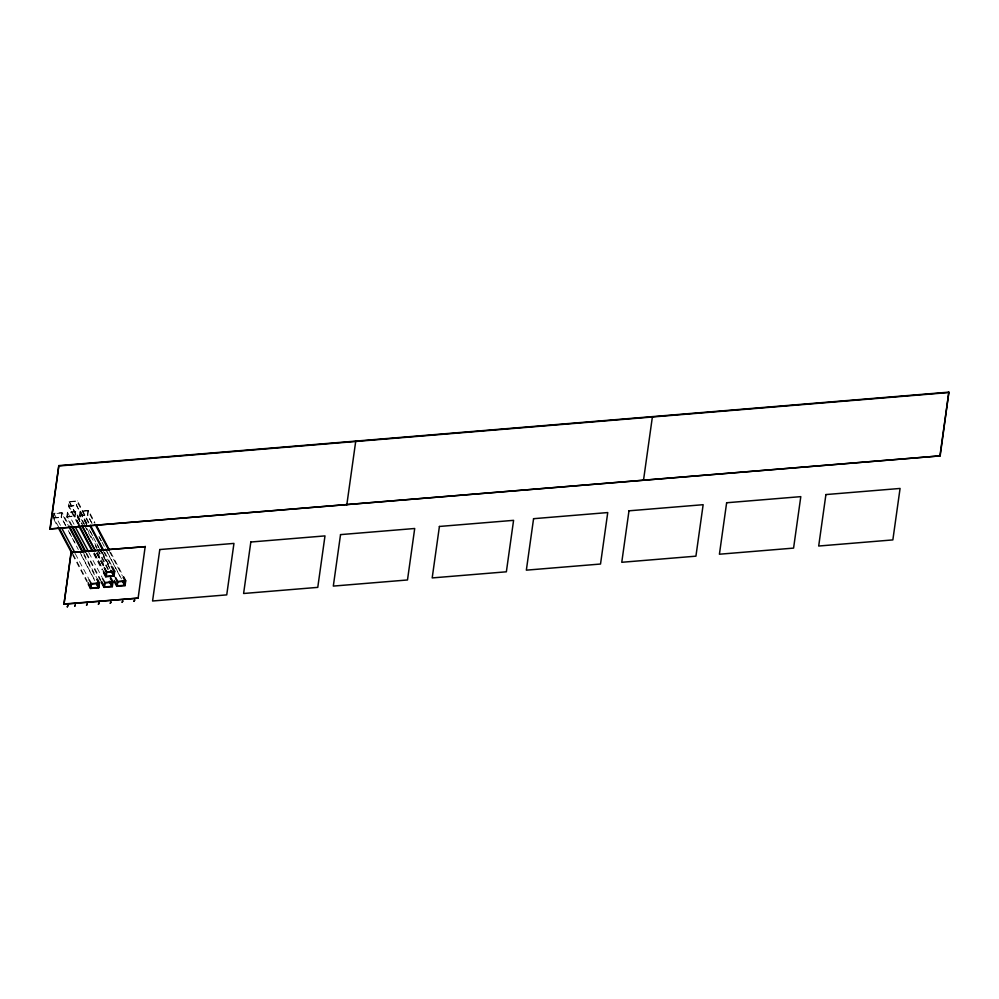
<?xml version="1.0" encoding="UTF-8"?>
<svg xmlns="http://www.w3.org/2000/svg" width="999" height="999" viewBox="0 0 999 999"><rect width="100%" height="100%" fill="white"/><g stroke="black" fill="none" stroke-linecap="round" stroke-linejoin="round"><path stroke-width="0.75" stroke-dasharray="5 3.75" d="M53.359 516.92L53.871 513.299L62.175 512.612L69.343 526.148M58.704 527.172L53.696 517.694L54.258 513.648L61.676 513.036L68.132 525.212M65.41 525.199L61.114 517.082L61.676 513.036M65.797 525.549L61.501 517.432L62.175 512.612M71.041 525.124L66.746 517.007L67.42 512.187L75.724 511.5L82.892 525.024M77.785 523.988L68.469 506.406L69.143 501.585L77.447 500.899L89.635 523.901M72.265 526.048L67.245 516.583L67.807 512.537L75.225 511.925L81.681 524.1M78.996 524.925L68.968 505.981L69.53 501.935L76.948 501.323L88.412 522.964M78.958 524.088L74.663 515.971L75.225 511.925M86.413 524.313L76.386 505.369L76.948 501.323M79.346 524.438L75.05 516.321L75.724 511.5M86.801 524.662L76.773 505.719L77.447 500.899M83.791 524.063L79.483 515.946L80.157 511.126L88.474 510.439L94.917 522.627M97.178 548.001L79.982 515.521L80.557 511.476L87.974 510.864L94.418 523.051M91.696 523.039L87.4 514.91L87.974 510.864M92.095 523.389L87.8 515.259L88.474 510.439M68.968 505.981L76.386 505.369M68.469 506.406L76.773 505.719M53.696 517.694L61.114 517.082M67.245 516.583L74.663 515.971M79.982 515.521L87.4 514.91M53.197 518.119L61.501 517.432M66.746 517.007L75.05 516.321M79.483 515.946L87.8 515.259M110.677 552.397L122.865 575.399M109.465 551.46L122.365 575.824M99.263 536.913L101.411 540.971M102.123 542.332L104.271 546.391M107.143 551.798L121.466 578.858M98.864 536.563L101.011 540.621M105.32 548.738L121.079 578.508M104.683 552.322L111.838 565.846M103.459 551.386L111.339 566.271M80.557 511.476L87.712 525.012M102.048 552.072L109.927 566.957M80.157 511.126L87.325 524.662M101.661 551.723L109.54 566.608M90.385 531.431L93.968 538.186M96.841 543.606L98.988 547.664M99.7 549.013L109.728 567.956M89.286 529.72L98.601 547.315M99.313 548.663L110.065 568.968M97.902 549.363L108.641 569.655M84.503 525.424L90.946 537.599M95.255 545.716L96.678 548.426M97.403 549.775L108.142 570.079M97.228 552.097L105.107 566.982M97.44 553.871L104.608 567.395M69.53 501.935L81.718 524.937M96.766 553.346L103.921 566.883M69.143 501.585L81.319 524.587M96.366 552.996L103.534 566.533M94.393 552.847L102.273 567.732M94.718 553.858L102.597 568.743M94.043 553.334L102.647 569.58M93.544 553.758L102.148 570.004M67.42 512.187L74.263 524.712M88.911 552.772L102.198 577.484M86.588 553.109L100.924 580.182M86.089 553.533L100.424 580.606M83.666 553.209L96.566 577.572M83.891 554.982L96.066 577.984M69.381 532.317L75.112 543.144M79.408 551.261L95.18 581.031M68.282 530.619L78.309 549.562M81.169 554.969L94.78 580.681M53.871 513.299L60.714 525.824M75.362 553.896L88.649 578.596M73.039 554.233L87.363 581.293M53.909 519.468L58.204 527.597M72.54 554.657L86.863 581.718"/><path stroke-width="1.5" d="M49.95 528.958L58.829 465.609L948.863 392.157L940.171 455.869L49.95 528.958L940.171 455.869M50.137 529.32L58.829 465.609M145.205 546.403L138.124 598.139L63.961 604.258L71.029 552.522L145.342 546.665L71.029 552.522M63.961 604.258L71.166 552.784M90.447 588.486L91.121 583.666L99.438 582.979L98.764 587.799L90.447 588.486L88.299 584.427M96.791 579.345L98.938 583.404L98.364 587.449L90.946 588.061L91.521 584.015L88.973 579.607M103.996 587.362L104.683 582.542L112.987 581.868L112.313 586.675L103.996 587.362L101.136 581.955M112.562 567.207L114.71 571.266L114.036 576.086L105.719 576.76L106.406 571.952L104.246 567.882M110.34 578.221L112.487 582.28L111.913 586.326L104.495 586.937L105.07 582.892L102.522 578.483M111.339 566.271L114.211 571.678L113.636 575.736L106.219 576.348L106.793 572.29L104.645 568.231M123.576 576.748L125.724 580.806L125.05 585.626L116.746 586.313L117.42 581.493L115.272 577.434M123.077 577.172L125.225 581.231L124.663 585.277L117.245 585.889L117.807 581.843L115.659 577.784M346.815 504.832L355.694 441.471M643.493 480.357L652.372 416.995M939.984 455.519L948.863 392.157M59.016 465.959L949.05 392.507M106.406 571.952L114.71 571.266M106.793 572.29L114.211 571.678M117.42 581.493L125.724 580.806M91.521 584.015L98.938 583.404M105.07 582.892L112.487 582.28M117.807 581.843L125.225 581.231M63.811 603.983L138.124 598.139M96.354 525.324L109.253 549.687M95.13 524.4L108.754 550.112M122.902 581.568L125.05 585.626M122.515 581.218L124.663 585.277M90.347 525.249L103.247 549.612M89.848 525.674L102.747 550.037M111.164 570.666L114.036 576.086M110.777 570.317L113.636 575.736M114.373 580.481L117.245 585.889M114.598 582.255L116.746 586.313M110.839 577.797L112.987 581.868M82.43 526.286L95.33 550.649M82.043 525.936L94.942 550.299M109.44 581.268L112.313 586.675M109.765 582.267L111.913 586.326M79.72 526.273L92.607 550.636M103.359 570.928L106.219 576.348M78.496 525.349L92.108 551.061M103.571 572.702L105.719 576.76M75.3 527.072L88.586 551.773M72.977 527.41L85.877 551.76M101.636 581.53L104.495 586.937M71.766 526.473L85.377 552.185M70.055 527.497L82.954 551.86M97.29 578.921L99.438 582.979M68.844 526.573L82.455 552.285M96.603 583.741L98.764 587.799M96.216 583.391L98.364 587.449M61.751 528.184L75.037 552.897M59.428 528.521L72.328 552.884M88.087 582.654L90.946 588.061M58.204 527.597L71.828 553.296M67.907 605.519L67.283 606.843L67.907 605.519M75.325 604.907L74.7 606.231L75.325 604.907M87.188 603.92L86.563 605.244L87.188 603.92M99.063 602.946L98.439 604.27L99.063 602.946M110.926 601.972L110.302 603.296L110.926 601.972M122.79 600.986L122.165 602.31L122.79 600.986M134.665 600.012L134.041 601.336L134.665 600.012M159.79 549.537L152.572 600.998L226.736 594.88L233.953 543.406L159.79 549.537M250.824 542.02L243.606 593.493L317.769 587.375L324.987 535.901L250.824 542.02M340.534 534.615L333.316 586.088L407.492 579.969L414.71 528.496L340.534 534.615M439.41 526.461L432.192 577.922L506.368 571.803L513.586 520.342L439.41 526.461M533.566 518.693L526.348 570.154L600.524 564.035L607.742 512.562L533.566 518.693M628.983 510.814L621.765 562.287L695.928 556.168L703.146 504.695L628.983 510.814M726.635 502.759L719.417 554.22L793.581 548.101L800.798 496.64L726.635 502.759M825.911 494.567L818.693 546.028L892.856 539.91L900.074 488.449L825.911 494.567"/></g></svg>
